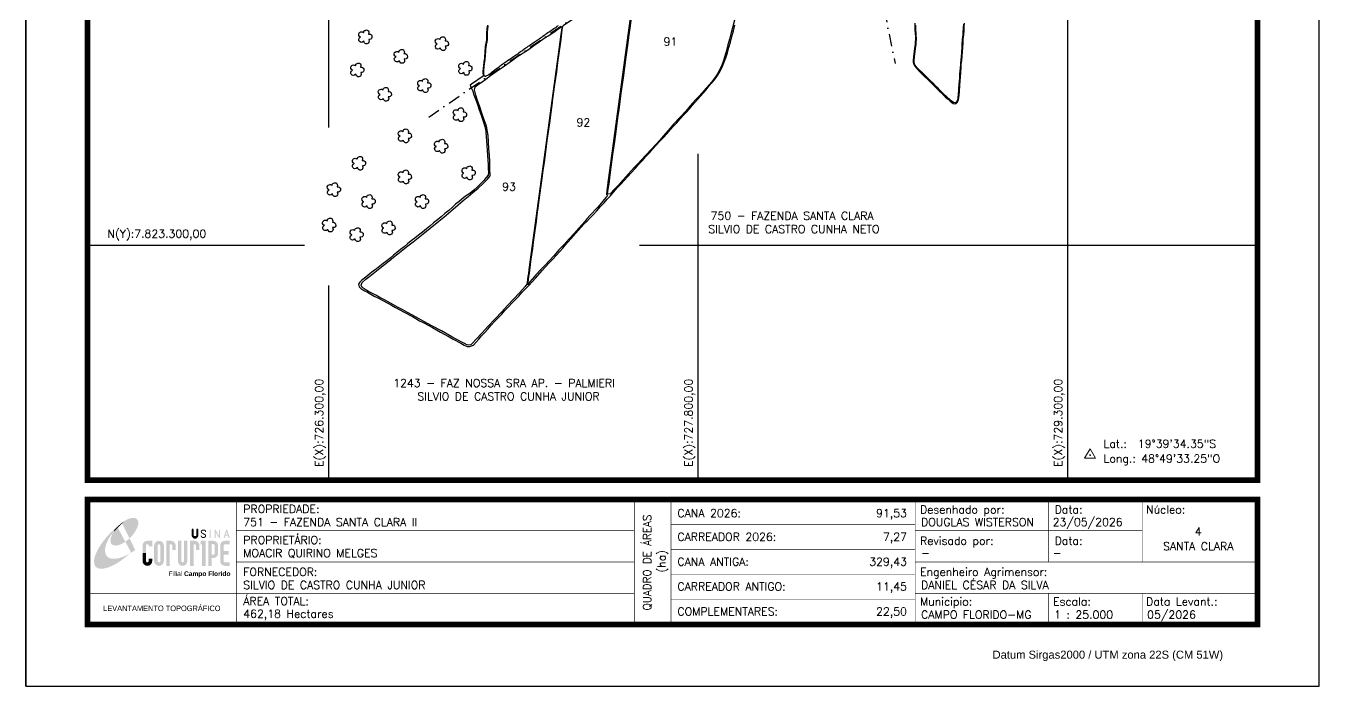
# Model space of a CAD drawing. Extents: x 725070 to 730320, y 7821509 to 7828934.
# Drawn here: x 725070 to 730320, y 7821509 to 7824190 of the extents above; entities that cross this region are included whole.
import ezdxf
from ezdxf.enums import TextEntityAlignment as Align

# ---------------------------------------------------------------- set-up
doc = ezdxf.new("R2010")
doc.units = 0
doc.header["$MEASUREMENT"] = 0
for name, pattern in [('CONTINUO', [0]), ('DASHDOT', [1, 0.5, -0.25, 0, -0.25]), ('LIN0', [0])]:
    doc.linetypes.add(name, pattern=pattern)
for name, color, linetype in [('0114000751', 1, 'Continuous'), ('_SIMBOLO ARVORE', 94, 'Continuous'), ('CONFRONTANTES', 7, 'Continuous'), ('MALHA', 8, 'Continuous'), ('MARGEM', 5, 'Continuous'), ('REDE_DE_LUZ', 6, 'DASHDOT'), ('TEXTO', 7, 'Continuous')]:
    doc.layers.add(name, color=color, linetype=linetype)
for name, color, linetype, lineweight in [('0114000751089', 5, 'Continuous', 25), ('0114000751091', 5, 'Continuous', 25), ('0114000751092', 5, 'Continuous', 25), ('0114000751093', 5, 'Continuous', 25), ('0114000751099', 5, 'Continuous', 25)]:
    doc.layers.add(name, color=color, linetype=linetype, lineweight=lineweight)
doc.styles.add('ARIAL', font='arial.ttf')
doc.styles.add('marcelo', font='arial.ttf')
doc.styles.add('Simplex', font='simplex.shx')

# ---------------------------------------------------------------- blocks, each defined once
blk = doc.blocks.new('ARVORE')
at = {"layer": '_SIMBOLO ARVORE', "linetype": 'CONTINUO'}
blk.add_polyline3d([(726752.4, 7825799.6, 0), (726747.6, 7825795.5, 0), (726741.5, 7825794.8, 0), (726737.1, 7825796.5, 0), (726734, 7825799.6, 0), (726732.7, 7825803.1, 0), (726732.3, 7825808.2, 0), (726734, 7825811.5, 0), (726735.8, 7825813.9, 0), (726739.3, 7825816.3, 0), (726737.1, 7825817, 0), (726734.9, 7825818.8, 0), (726732.2, 7825823, 0), (726731.8, 7825827.9, 0), (726733.7, 7825833, 0), (726735.6, 7825834.8, 0), (726739.2, 7825837, 0), (726743, 7825837.5, 0), (726746.1, 7825837.1, 0), (726748.5, 7825836, 0), (726751.1, 7825833.6, 0), (726751.9, 7825838.1, 0), (726752.5, 7825839.9, 0), (726754.5, 7825842.4, 0), (726757.4, 7825843.4, 0), (726760.3, 7825844.7, 0), (726763.5, 7825845, 0), (726766.5, 7825844.6, 0), (726769, 7825843.3, 0), (726770.8, 7825841.3, 0), (726772.4, 7825838.1, 0), (726773, 7825834.6, 0), (726771.6, 7825828.3, 0), (726776, 7825828.4, 0), (726779.6, 7825827.5, 0), (726783, 7825824.8, 0), (726784.9, 7825822.6, 0), (726785.4, 7825814, 0), (726783.3, 7825810.2, 0), (726780.5, 7825807.6, 0), (726776.1, 7825806.4, 0), (726772.2, 7825806.7, 0), (726774.3, 7825798.7, 0), (726773.3, 7825795.2, 0), (726771, 7825792, 0), (726768.4, 7825789.9, 0), (726764.8, 7825789, 0), (726761.2, 7825789.2, 0), (726758.5, 7825790, 0), (726755.4, 7825793.1, 0), (726753.2, 7825795.8, 0), (726752.6, 7825800, 0)], dxfattribs=at)
blk = doc.blocks.new('A$C78F83FB3')
at = {"layer": 'MARGEM'}
h = blk.add_hatch(color=20, dxfattribs=at)
edge = h.paths.add_edge_path()
edge.add_ellipse((19.49, 23.77), major_axis=(-6.68, -6.67), ratio=0.469426, start_angle=292.73277, end_angle=601.25787)
edge.add_ellipse((22.83, 22.05), major_axis=(12.64, 11.29), ratio=0.457614, start_angle=79.90686, end_angle=107.91393)
edge = h.paths.add_edge_path()
edge.add_ellipse((18.28, 18.7), major_axis=(13.95, 13.59), ratio=0.386848, start_angle=63.96117, end_angle=264.59932)
edge.add_ellipse((22.83, 22.05), major_axis=(12.64, 11.29), ratio=0.457614, start_angle=107.91393, end_angle=245.11815, ccw=False)
edge.add_ellipse((19.49, 23.77), major_axis=(-6.68, -6.67), ratio=0.469426, start_angle=241.25787, end_angle=292.73277, ccw=False)
for color, points in [(20, [(15.46, 26.12), (14.17, 24.81), (14.06, 24.24), (14.39, 23.97), (14.67, 24.54), (19.47, 29.32), (18.48, 28.66), (17.31, 27.78)]), (7, [(58.42, 24.9), (57.9, 24.9), (57.9, 21.73, -0.414214), (57.15, 20.98), (56.84, 20.98, -0.414214), (56.09, 21.73), (56.09, 24.9), (55.57, 24.9), (55.57, 21.73, 0.414214), (56.84, 20.46), (57.15, 20.46, 0.414214), (58.42, 21.73)]), (7, [(61.7, 24.9), (61.23, 24.9, 0.396318), (60.04, 23.78), (60.04, 23.72, 0.151912), (60.39, 22.97), (60.46, 22.92), (62.18, 22), (62.85, 21.83, 0.12407), (62.51, 22.42), (60.75, 23.36, -0.13192), (60.56, 23.77, -0.385578), (61.23, 24.37), (61.7, 24.37, -0.414214), (62.37, 23.7), (62.89, 23.7, 0.414214)]), (7, [(62.37, 23.7), (62.89, 23.7, 0.414214), (61.7, 24.9), (61.23, 24.9, 0.396318), (60.04, 23.78), (60.04, 23.72, 0.151912), (60.39, 22.97), (60.46, 22.92), (62.18, 22), (62.18, 22, -0.131921), (62.37, 21.59, -0.385578), (61.7, 20.98), (61.23, 20.98, -0.414214), (60.56, 21.65), (60.04, 21.65, 0.414214), (61.23, 20.46), (61.7, 20.46, 0.402546), (62.89, 21.61, 0.165292), (62.51, 22.42), (60.75, 23.36, -0.13192), (60.56, 23.77, -0.385578), (61.23, 24.37), (61.7, 24.37, -0.414214)]), (7, [(30.97, 12.46), (29.13, 12.46), (29.13, 8.21, 1), (34.29, 8.21), (34.29, 9.41), (32.45, 9.41), (32.45, 8.21, -1), (30.97, 8.21)])]:
    blk.add_hatch(color=color, dxfattribs=at).paths.add_polyline_path(points)
h = blk.add_hatch(color=7, dxfattribs=at)
h.paths.add_polyline_path([(65.24, 24.9), (64.72, 24.9), (64.72, 20.46), (65.24, 20.46)])
h.paths.add_polyline_path([(67.38, 20.46), (67.9, 20.46), (67.9, 23.74), (69.74, 20.46), (70.23, 20.46), (70.23, 24.9), (69.71, 24.9), (69.71, 21.58), (67.85, 24.9), (67.38, 24.9)])
h.paths.add_polyline_path([(72.17, 20.46), (72.72, 20.46), (73.14, 21.73), (74.49, 21.73), (74.9, 20.46), (75.45, 20.46), (74, 24.9), (73.62, 24.9)])
h.paths.add_polyline_path([(73.81, 23.8), (74.32, 22.25), (73.31, 22.25)], flags=16)
h = blk.add_hatch(color=7, dxfattribs=at)
h.paths.add_polyline_path([(31.71, 18.93, 0.414214), (29.13, 16.35), (29.13, 12.46), (30.97, 12.46), (30.97, 16.35, -0.414214), (31.71, 17.09), (32.45, 17.09), (32.45, 16.02), (34.29, 16.02), (34.29, 18.93)])
h.paths.add_polyline_path([(44.15, 17.09, -0.414214), (44.89, 16.35), (44.89, 14.1), (46.72, 14.1), (46.72, 16.17, 0.433937), (44.15, 18.93), (41.77, 18.93), (41.77, 12.46), (43.61, 12.46), (43.61, 17.09)])
h.paths.add_polyline_path([(43.61, 12.46), (41.77, 12.46), (41.77, 5.62), (43.61, 5.62)])
h.paths.add_polyline_path([(47.92, 12.46), (49.75, 12.46), (49.75, 18.93), (47.92, 18.93)])
h.paths.add_polyline_path([(52.91, 18.93), (51.08, 18.93), (51.08, 12.46), (52.91, 12.46)])
h.paths.add_polyline_path([(51.08, 8.12, -1), (49.75, 8.12), (49.75, 12.46), (47.92, 12.46), (47.92, 8.12, 1), (52.91, 8.12), (52.91, 12.46), (51.08, 12.46)])
h.paths.add_polyline_path([(54.41, 12.46), (56.25, 12.46), (56.25, 17.09), (56.79, 17.09, -0.414214), (57.53, 16.35), (57.53, 14.1), (59.36, 14.1), (59.36, 16.17, 0.433937), (56.79, 18.93), (54.41, 18.93)])
h.paths.add_polyline_path([(56.25, 12.46), (54.41, 12.46), (54.41, 5.62), (56.25, 5.62)])
h.paths.add_polyline_path([(60.73, 12.46), (62.58, 12.46), (62.58, 18.93), (60.02, 18.93), (60.02, 17.08), (60.73, 17.08)])
h.paths.add_polyline_path([(62.58, 12.46), (60.73, 12.46), (60.73, 5.62), (62.58, 5.62)])
h.paths.add_polyline_path([(64.06, 12.46), (65.82, 12.46), (65.82, 17.17), (66.66, 17.17, -0.450417), (67.48, 16.25), (67.48, 12.46), (69.24, 12.46, 0.002307), (69.24, 12.48, 0.005282), (69.23, 12.54, -0.000938), (69.23, 12.53), (69.23, 16.17, 0.433937), (66.66, 18.93), (64.06, 18.93)])
h.paths.add_polyline_path([(64.06, 5.62), (65.82, 5.62), (65.82, 9.77), (66.66, 9.77, 0.426056), (69.24, 12.46), (67.48, 12.46), (67.48, 12.45, -0.450417), (66.66, 11.53), (65.82, 11.53), (65.82, 12.46), (64.06, 12.46)])
h.paths.add_polyline_path([(70.37, 12.46), (74.87, 12.46), (74.87, 13.44), (72.21, 13.44), (72.21, 16.35, -0.414214), (72.95, 17.09), (75.38, 17.09), (75.38, 18.93), (72.95, 18.93, 0.414214), (70.37, 16.35)])
h.paths.add_polyline_path([(72.21, 11.62), (74.87, 11.62), (74.87, 12.46), (70.37, 12.46), (70.37, 8.21, 0.414214), (72.95, 5.62), (75.38, 5.62), (75.38, 7.47), (72.95, 7.47, -0.414214), (72.21, 8.21)])
h = blk.add_hatch(color=7, dxfattribs=at)
h.paths.add_polyline_path([(35.29, 16.35), (35.29, 8.21, 1), (40.46, 8.21, 0.016978), (40.45, 8.38), (40.45, 16.17, 0.433937), (37.88, 18.93), (37.87, 18.93, 0.41391)])
h.paths.add_polyline_path([(38.62, 16.35), (38.62, 8.21, -1), (37.13, 8.21), (37.13, 16.35, -1)], flags=16)
at = {"layer": 'MARGEM', "color": 7}
blk.add_lwpolyline([(58.42, 24.9), (57.9, 24.9), (57.9, 21.73, -0.414214), (57.15, 20.98), (56.84, 20.98, -0.414214), (56.09, 21.73), (56.09, 24.9), (55.57, 24.9), (55.57, 21.73, 0.414214), (56.84, 20.46), (57.15, 20.46, 0.414214), (58.42, 21.73), (58.42, 24.9)], format="xyb", close=True, dxfattribs=at)
at = {"layer": 'MARGEM', "color": 252, "insert": (43.05, 2.72), "char_height": 2.5, "width": 33.0271, "attachment_point": 1, "style": 'ARIAL'}
blk.add_mtext('Filial {\\fArial|b1|i0|c0|p34;Campo Florido}', dxfattribs=at)

msp = doc.modelspace()

# ---------------------------------------------------------------- linework, layer by layer
at = {"layer": '0114000751', "flags": 128}
for points in [[(726943.9, 7824192.8), (726942.9, 7824186), (726942, 7824179.2), (726941.4, 7824172.3), (726940.9, 7824165.1), (726940.6, 7824157.8), (726940.7, 7824150.5), (726940.9, 7824143.6), (726940.7, 7824137.3), (726940.2, 7824131.6), (726939.3, 7824126.1), (726938.1, 7824120.2), (726936.6, 7824113.7), (726935.5, 7824106.7), (726934.6, 7824099.3), (726934, 7824091.8), (726933.5, 7824084.3), (726933, 7824077), (726932.5, 7824070.2), (726932, 7824064.1), (726931.5, 7824058), (726930.8, 7824051.6), (726930, 7824045.1), (726929.2, 7824038.7), (726928.3, 7824032.6), (726927.5, 7824026.5), (726926.8, 7824020.4), (726926.3, 7824014.3), (726925.9, 7824008.4), (726925.7, 7824003.1), (726925.6, 7823998), (726926.1, 7823993.3), (726926.7, 7823989.3), (726926.8, 7823985.8), (726879.4, 7823952.5), (726873.5, 7823948.6), (726879.7, 7823935.3), (726884.8, 7823924.9), (726889.1, 7823910.5), (726894.1, 7823896.3), (726899.1, 7823882.4), (726904.5, 7823866.5), (726910.7, 7823849.2), (726916.9, 7823831.5), (726922.8, 7823814.5), (726928.3, 7823798.7), (726932.6, 7823784.8), (726935.9, 7823772.2), (726937.9, 7823757.7), (726939.4, 7823740.9), (726940.1, 7823722.8), (726941, 7823704.4), (726942.4, 7823684.9), (726943.9, 7823664.6), (726945, 7823644.9), (726946.4, 7823626.7), (726947.1, 7823610.3), (726948.1, 7823595.3), (726946.6, 7823584), (726938.6, 7823574), (726929.7, 7823562.1), (726917.8, 7823549.4), (726903.7, 7823536.4), (726888.4, 7823522.8), (726872.8, 7823509.7), (726854.9, 7823498.3), (726840.5, 7823485.9), (726828.7, 7823476.5), (726815, 7823466.2), (726801.2, 7823453), (726787.2, 7823440), (726771.6, 7823427.6), (726756.1, 7823414.4), (726740.8, 7823401.8), (726725.7, 7823389.7), (726710.5, 7823377.1), (726696, 7823365.2), (726680.8, 7823352.6), (726664.7, 7823339.9), (726649.2, 7823327.7), (726634.8, 7823316.6), (726620.2, 7823304.7), (726605.4, 7823292.6), (726591, 7823281.2), (726576.7, 7823269.5), (726562.8, 7823258.6), (726548.9, 7823247.3), (726535.1, 7823236.4), (726521, 7823225.6), (726507.1, 7823214.4), (726493.9, 7823204), (726480.7, 7823193.7), (726468.1, 7823184), (726456.5, 7823174.6), (726445.1, 7823165.2), (726434.6, 7823157.3), (726426, 7823149.7), (726421.1, 7823140.9), (726423.5, 7823129.7), (726433.3, 7823121.4), (726445.4, 7823114.5), (726457.3, 7823108.1), (726470.1, 7823100.8), (726484.8, 7823093), (726501.3, 7823084.5), (726518.8, 7823075), (726537, 7823065.1), (726555, 7823055.6), (726571.4, 7823047), (726588.5, 7823037.4), (726606, 7823027.6), (726639.3, 7823009.4), (726653.7, 7823001.3), (726668.8, 7822992.5), (726685.7, 7822983.6), (726702.8, 7822974.4), (726720.4, 7822964.6), (726737.2, 7822955.3), (726753.4, 7822946.4), (726770.8, 7822937), (726788.3, 7822927.4), (726804.9, 7822918.1), (726835.8, 7822901.2), (726850.2, 7822893.6), (726861.8, 7822888.2), (726872.8, 7822887.5), (726887.2, 7822894), (726898.6, 7822905.4), (726909.7, 7822917.9), (726920.6, 7822930.7), (726932, 7822943.9), (726945.2, 7822958.7), (726959.6, 7822974.8), (726974.5, 7822990.5), (726989.3, 7823005.8), (727002.3, 7823019.6), (727015.3, 7823033.8), (727029.6, 7823048.8), (727044.5, 7823064.8), (727058.1, 7823078.9), (727071.1, 7823092.8), (727085.2, 7823108.2), (727100, 7823123.7), (727112.8, 7823137.1), (727125.1, 7823150.5), (727138.5, 7823164.9), (727166.5, 7823196), (727180.4, 7823211.3), (727195.1, 7823227.2), (727209, 7823242.5), (727223.1, 7823258.1), (727237.5, 7823273.7), (727250.3, 7823287.9), (727260.9, 7823300.3), (727336, 7823384.9), (727346.9, 7823395.7), (727359.1, 7823408.7), (727373, 7823423.1), (727388, 7823439.5), (727402.8, 7823456), (727417.5, 7823471.8), (727430.4, 7823485.9), (727443.2, 7823500.4), (727456.8, 7823515.8), (727471.1, 7823531.9), (727485.1, 7823546.7), (727499.4, 7823562.1), (727514.3, 7823578.3), (727528.8, 7823594.4), (727543.7, 7823611.4), (727558.7, 7823627.9), (727573, 7823643.3), (727587.5, 7823658.8), (727602.3, 7823674.9), (727616, 7823690.5), (727629.6, 7823705.7), (727644, 7823721.4), (727659.2, 7823737.2), (727673.6, 7823752.9), (727687.2, 7823768.4), (727699.4, 7823782.1), (727712.3, 7823796.6), (727726, 7823811.9), (727739.4, 7823826.6), (727751.5, 7823839.6), (727763.9, 7823853.1), (727775.3, 7823866.4), (727785.9, 7823878.1), (727797, 7823890.4), (727809, 7823904.1), (727821, 7823917.6), (727831.6, 7823929.7), (727838.7, 7823939.4), (727844.9, 7823947.2), (727850.1, 7823952.7), (727857, 7823960.3), (727865.3, 7823970.6), (727874.7, 7823983.7), (727885.2, 7823999.7), (727895.4, 7824018.9), (727904.3, 7824039.7), (727911.5, 7824060.5), (727918.1, 7824081), (727924.1, 7824102.1), (727930.1, 7824124), (727936.4, 7824146.6), (727942.6, 7824170), (727948.1, 7824192.6)], [(728678.6, 7824201.2), (728678.6, 7824188.1), (728679.2, 7824172.2), (728680.1, 7824159.3), (728681.2, 7824146.2), (728682, 7824136.6), (728681, 7824121.7), (728680.2, 7824113.6), (728679.3, 7824107), (728678.2, 7824098.9), (728676.4, 7824087), (728675, 7824076.6), (728673.7, 7824066.1), (728672.2, 7824049.2), (728672.7, 7824042.4), (728676, 7824030.1), (728684.2, 7824019.4), (728699.5, 7824003), (728710.4, 7823992.2), (728720.3, 7823982.5), (728731.4, 7823971.9), (728741.2, 7823962.7), (728750.6, 7823953.6), (728759.3, 7823945.1), (728778, 7823926.3), (728787, 7823917.4), (728795.6, 7823908.9), (728804, 7823900.8), (728814.1, 7823891.6), (728822.5, 7823884.2), (728834.2, 7823874.6), (728842.5, 7823873.5), (728846.8, 7823874.7), (728852.8, 7823880), (728856.9, 7823891.5), (728858.2, 7823898), (728860.1, 7823921.8), (728861.8, 7823949.6), (728863.1, 7823965.7), (728864.4, 7823982.6), (728865.6, 7824000.7), (728866.7, 7824018.9), (728867.8, 7824034.9), (728869.6, 7824049.8), (728871.2, 7824066.4), (728872.4, 7824084.2), (728873.6, 7824102.5), (728874.7, 7824120.1), (728875.8, 7824136.3), (728877.4, 7824154), (728878.8, 7824171.6), (728879.7, 7824187.6), (728880.4, 7824200.9)]]:
    msp.add_lwpolyline(points, dxfattribs=at)
at = {"layer": '0114000751089', "linetype": 'CONTINUO', "elevation": 735.8}
msp.add_lwpolyline([(728876.1, 7824196.7), (728875.4, 7824181.4), (728874.2, 7824163.2), (728873.4, 7824153.9), (728871.6, 7824134.5), (728870.4, 7824114.2), (728869.7, 7824103.9), (728868.3, 7824082.8), (728867, 7824063.3), (728866.1, 7824053.9), (728863.9, 7824035.9), (728862.6, 7824016.7), (728862, 7824007.8), (728861, 7823991.8), (728860.5, 7823983.8), (728859.9, 7823975.8), (728859.3, 7823967.8), (728857.9, 7823951.5), (728856.9, 7823935.6), (728856.4, 7823927.7), (728855.5, 7823912.3), (728854.2, 7823898.6), (728853, 7823892.6), (728849.4, 7823882.3), (728844.9, 7823878.3), (728842.2, 7823877.5), (728835.8, 7823878.4), (728826.6, 7823886), (728821.2, 7823890.7), (728808.8, 7823901.7), (728794.7, 7823915.4), (728787.4, 7823922.6), (728779.7, 7823930.2), (728772, 7823937.9), (728760.9, 7823949.2), (728754.8, 7823955.2), (728741.4, 7823968), (728727.3, 7823981.3), (728720.4, 7823987.9), (728707, 7824001.2), (728694.2, 7824013.9), (728688.7, 7824020.1), (728679.7, 7824031.9), (728676.7, 7824043.1), (728676.2, 7824049.1), (728677.3, 7824062.2), (728679, 7824076.7), (728680, 7824084.2), (728682.4, 7824099.8), (728684.2, 7824114), (728685, 7824121.4), (728686, 7824136.6), (728684.7, 7824151.7), (728684.1, 7824159.7), (728682.9, 7824176.4), (728682.5, 7824192.8)], dxfattribs=at)
at = {"layer": '0114000751091', "linetype": 'CONTINUO', "flags": 128}
msp.add_lwpolyline([(727937.1, 7824404), (727952.7, 7824399.4), (727964.7, 7824395.4), (727975.5, 7824392.2), (727990.9, 7824385.2), (727990.9, 7824377.6), (727985.9, 7824359.2), (727984.8, 7824353.1), (727979.3, 7824335.2), (727972.6, 7824310.6), (727966.4, 7824287.8), (727959.5, 7824263.5), (727946.7, 7824212.8), (727939.7, 7824186.7), (727933.4, 7824162.3), (727926.3, 7824136.4), (727920.2, 7824113.4), (727914.3, 7824090.2), (727907.9, 7824067.4), (727902.3, 7824048.7), (727895.8, 7824030.3), (727880.7, 7823999.6), (727869.8, 7823983), (727858.6, 7823967.6), (727845.8, 7823952.3), (727831.7, 7823936.4), (727815.7, 7823918.6), (727801.6, 7823903.2), (727790.3, 7823890.5), (727776.8, 7823876), (727767.4, 7823865.1), (727749.1, 7823843.6), (727726.8, 7823819.6), (727699.6, 7823790.3), (727686, 7823774.6), (727657.6, 7823741.4), (727645.5, 7823727.7), (727626.3, 7823706.5), (727613.1, 7823692.6), (727585, 7823662.1), (727569.5, 7823645.4), (727554.1, 7823629.6), (727549, 7823624), (727541.5, 7823616.6), (727528, 7823600.9), (727515.8, 7823588.1), (727506.5, 7823577.3), (727495.7, 7823565), (727484.6, 7823553), (727476.9, 7823544.9), (727455.1, 7823521.3), (727441.9, 7823506.3), (727432, 7823508.5), (727434.8, 7823527.2), (727437.7, 7823548.8), (727441, 7823572.7), (727443.9, 7823594.1), (727446.8, 7823616.5), (727453.5, 7823667), (727460.9, 7823719.9), (727464.9, 7823749.8), (727473.8, 7823816.2), (727478.5, 7823849.4), (727487.5, 7823916), (727495.9, 7823978.7), (727507.4, 7824062.3), (727515.1, 7824121.4), (727519.5, 7824152.8), (727523.2, 7824181), (727531.9, 7824242.3), (727535.7, 7824270.5), (727539.4, 7824297.8), (727548.1, 7824363.2), (727550.3, 7824380.6), (727546.8, 7824390.3), (727551.9, 7824396.4), (727559.5, 7824404.9), (727568.3, 7824411.4), (727571, 7824413.2), (727582.3, 7824421.1), (727597.6, 7824430.5), (727602.4, 7824433.4), (727624.1, 7824441.2), (727629.2, 7824451.7), (727636.4, 7824457.6), (727651.4, 7824468.4), (727663, 7824476.1), (727666.6, 7824478.6), (727672.4, 7824481), (727680.9, 7824477.9), (727705.1, 7824470.8)], close=True, dxfattribs=at)
at = {"layer": '0114000751092', "linetype": 'CONTINUO', "flags": 128}
msp.add_lwpolyline([(727263.6, 7824200.1), (727317.1, 7824236), (727338.8, 7824252.3), (727361.8, 7824268.5), (727384.7, 7824283.6), (727409, 7824299), (727446.4, 7824327.6), (727461.5, 7824337.7), (727478.7, 7824349.6), (727495.6, 7824361.6), (727524.6, 7824373.8), (727545.1, 7824376), (727541.8, 7824353.5), (727538.6, 7824330.3), (727535.8, 7824307.9), (727533.5, 7824291.3), (727436, 7823572.8), (727434.8, 7823565), (727431.4, 7823540.9), (727428.9, 7823521.6), (727426.8, 7823505.6), (727431.3, 7823499.9), (727424.9, 7823492.4), (727400.5, 7823463.6), (727390.8, 7823453), (727386.7, 7823448.5), (727385.2, 7823446.9), (727365.3, 7823424.9), (727361.7, 7823421.2), (727348.1, 7823406.2), (727339, 7823395.4), (727316.9, 7823369.7), (727295.9, 7823346.4), (727275.5, 7823325), (727254.9, 7823302.4), (727234, 7823280), (727214.8, 7823257.9), (727195.7, 7823237.5), (727176.6, 7823216.9), (727157.1, 7823196.1), (727135.2, 7823172.5), (727116, 7823151), (727108, 7823138.8), (727109.1, 7823148.1), (727110.6, 7823160), (727112.3, 7823172.8), (727114.2, 7823185.2), (727117.3, 7823209), (727120.7, 7823233.8), (727124.3, 7823260.4), (727127.7, 7823284.4), (727131.3, 7823311.3), (727135.2, 7823339.6), (727139, 7823367.8), (727142.9, 7823395.9), (727146.6, 7823423.8), (727150.3, 7823451), (727154.4, 7823481.5), (727162.7, 7823541.9), (727166.5, 7823570.7), (727170.7, 7823602), (727175.2, 7823634.6), (727179.6, 7823667.9), (727184.1, 7823700.8), (727188.5, 7823733.7), (727193.4, 7823769.6), (727198.3, 7823805.7), (727202.5, 7823837.8), (727206.6, 7823867.8), (727210, 7823894.2), (727213.9, 7823921.9), (727217.9, 7823951.2), (727221.5, 7823977.4), (727225.1, 7824003.8), (727228.7, 7824029.5), (727231.6, 7824051), (727235.3, 7824079), (727238.9, 7824106.6), (727242.8, 7824134.7), (727246.4, 7824161.4), (727249.4, 7824182.6), (727250.9, 7824190.7), (727260.7, 7824198.1)], close=True, dxfattribs=at)
at = {"layer": '0114000751093', "linetype": 'CONTINUO', "flags": 128}
msp.add_lwpolyline([(727245.2, 7824186.6), (727245.6, 7824181.8), (727244.8, 7824172.4), (727242.5, 7824154.8), (727237, 7824115.4), (727234.1, 7824094.4), (727113.8, 7823210.6), (727112.7, 7823201), (727110.3, 7823185), (727108.6, 7823172.9), (727106.9, 7823160.1), (727105.3, 7823149.2), (727103.9, 7823141.1), (727097.7, 7823131.3), (727073.8, 7823106.1), (727050.1, 7823080.2), (727025.6, 7823054.7), (727001.9, 7823028.6), (726975.2, 7823000.4), (726947.3, 7822970.3), (726921.2, 7822942.8), (726899.9, 7822918.9), (726882.4, 7822899.8), (726876.2, 7822894.2), (726868.8, 7822893.1), (726861.8, 7822895.4), (726855, 7822897.9), (726850.5, 7822899.9), (726834.6, 7822907.9), (726799.8, 7822927.5), (726757.2, 7822951.2), (726718.3, 7822971.6), (726685.3, 7822990), (726654.7, 7823007.4), (726619.3, 7823026.3), (726600.3, 7823036.8), (726581, 7823047), (726562.9, 7823056.9), (726525.7, 7823077.1), (726507, 7823087.1), (726491.1, 7823095.8), (726475.4, 7823104.1), (726461.5, 7823112), (726447.9, 7823119.2), (726443.3, 7823121.9), (726435.4, 7823127.5), (726431.1, 7823137.6), (726435.8, 7823148.1), (726450.3, 7823160.8), (726466.5, 7823173.8), (726506.7, 7823206.1), (726545.4, 7823236.5), (726563.2, 7823250.5), (726580.5, 7823263.8), (726601.1, 7823280.3), (726621.4, 7823297.2), (726642, 7823313.3), (726682.6, 7823345.5), (726746.9, 7823396.7), (726766.4, 7823413), (726805, 7823445.9), (726846.1, 7823480.4), (726865.4, 7823496.7), (726884.8, 7823513.5), (726906.8, 7823531.2), (726927.6, 7823550.9), (726944.7, 7823567), (726954.7, 7823580.5), (726954.4, 7823609.7), (726953.2, 7823637.2), (726952.1, 7823664.3), (726950.2, 7823691.2), (726948.9, 7823719.2), (726947.4, 7823745.2), (726939.9, 7823782.2), (726931, 7823808.3), (726921.7, 7823835.5), (726912.9, 7823861.4), (726904.2, 7823886.3), (726896.5, 7823907.9), (726891.9, 7823930.1), (726892.7, 7823936.9), (726894.2, 7823941.9), (726907.6, 7823953.8), (726922.7, 7823962.4), (726937.4, 7823973.9), (726956, 7823988.2), (726979.8, 7824005.2), (727003.7, 7824020.2), (727045.5, 7824050.6), (727064, 7824064.3), (727110.8, 7824093.6), (727132.1, 7824110), (727153.5, 7824125.5), (727175, 7824139.3), (727196.9, 7824153), (727219.5, 7824168.6), (727230.2, 7824176.3), (727239.5, 7824182.6), (727241.6, 7824184.5)], close=True, dxfattribs=at)
at = {"layer": '0114000751099', "linetype": 'ByBlock', "elevation": 726.2}
msp.add_lwpolyline([(726945.8, 7824189.9), (726945, 7824184.7), (726944.3, 7824179.5), (726943.8, 7824174.2), (726943.4, 7824168.9), (726943.1, 7824163.6), (726943.1, 7824158.2), (726943, 7824152.6), (726943, 7824147.2), (726942.9, 7824141.9), (726942.8, 7824136.8), (726942.5, 7824132.1), (726941.8, 7824127.7), (726941, 7824123.7), (726940.1, 7824119.6), (726939.3, 7824115.2), (726938.4, 7824110.3), (726937.6, 7824105.2), (726936.9, 7824100.3), (726936.4, 7824095.5), (726936.1, 7824090.9), (726936, 7824086.4), (726935.6, 7824081.7), (726935.3, 7824077), (726934.9, 7824072.4), (726934.5, 7824068), (726934.3, 7824063.9), (726934, 7824060.3), (726933.6, 7824056.9), (726933.3, 7824053.5), (726932.9, 7824050), (726932.3, 7824046.3), (726931.8, 7824042), (726931, 7824037.4), (726930.3, 7824032.7), (726929.7, 7824027.9), (726929.2, 7824023.2), (726928.8, 7824018.7), (726928.4, 7824014.7), (726928.1, 7824011.2), (726927.9, 7824008), (726927.9, 7824004.6), (726927.8, 7824001.2), (726927.8, 7823998.4), (726928, 7823996), (726928.4, 7823993.3), (726929.2, 7823990.9), (726930.1, 7823988.9), (726931, 7823987.7), (726931.6, 7823987.1), (726932.5, 7823986.4), (726933.7, 7823985.8), (726935.3, 7823985.8), (726937.1, 7823986.2), (726939.4, 7823987.3), (726942.1, 7823988.6), (726945.1, 7823990.2), (726948.1, 7823991.7), (726951, 7823993.1), (726953.6, 7823994.8), (726956.2, 7823996.6), (726959, 7823998.8), (726962, 7824001.3), (726965.1, 7824004.1), (726968.5, 7824007), (726972.2, 7824010), (726976.1, 7824013), (726980.1, 7824016), (726984.3, 7824019), (726988.6, 7824022.2), (726993, 7824025.5), (726997.5, 7824028.9), (727001.8, 7824032.1), (727005.9, 7824035.2), (727010.1, 7824038.3), (727014.6, 7824041.5), (727019.5, 7824044.9), (727024.7, 7824048.3), (727029.9, 7824051.7), (727035.1, 7824055.1), (727040.1, 7824058.5), (727045, 7824061.8), (727049.4, 7824065), (727053.6, 7824068), (727058.1, 7824071), (727063.1, 7824074.2), (727068.2, 7824077.8), (727073.4, 7824081.5), (727078.5, 7824085.1), (727083.4, 7824088.5), (727087.9, 7824091.7), (727092.2, 7824094.8), (727096.3, 7824097.9), (727100.5, 7824100.7), (727104.9, 7824103.9), (727109.8, 7824107.1), (727114.9, 7824110.5), (727120, 7824113.9), (727124.9, 7824117.2), (727129.5, 7824120.6), (727133.7, 7824123.7), (727137.6, 7824126.5), (727141.4, 7824129), (727145.4, 7824131.8), (727149.7, 7824134.9), (727154.5, 7824137.8), (727159.3, 7824141), (727164.2, 7824144.5), (727169.2, 7824148.1), (727174.2, 7824151.8), (727179.1, 7824155.3), (727184.1, 7824158.7), (727188.9, 7824162.3), (727194, 7824165.7), (727199, 7824169), (727204, 7824172.3), (727208.8, 7824175.6), (727213.7, 7824178.8), (727218.4, 7824182.1), (727223.1, 7824185.2), (727227.6, 7824188.2), (727232, 7824191.2)], dxfattribs=at)
at = {"layer": 'MALHA'}
for points in [[(726300, 7823776.6), (726300, 7825022.9)], [(729300, 7822345), (729300, 7824621.9)], [(727800, 7822345), (727800, 7823670.5)], [(725320.3, 7823300), (726201.7, 7823300)], [(727561, 7823300), (730070.3, 7823300)], [(726300, 7822345), (726300, 7823135.2)]]:
    msp.add_lwpolyline(points, dxfattribs=at)
at = {"layer": 'MARGEM', "color": 174, "linetype": 'LIN0'}
msp.add_line((725070.3, 7821509), (725070.3, 7828934), dxfattribs=at)
at = {"layer": 'MARGEM', "color": 174, "linetype": 'LIN0', "flags": 128}
msp.add_lwpolyline([(730320.3, 7821509), (730320.3, 7828934), (725070.3, 7828934), (725070.3, 7821509)], close=True, dxfattribs=at)
at = {"layer": 'MARGEM', "color": 174, "linetype": 'LIN0', "const_width": 22.7, "flags": 128}
for points in [[(730070.3, 7822345), (730070.3, 7828684), (725320.3, 7828684), (725320.3, 7822345)], [(725320.3, 7822267.3), (730070.3, 7822267.3), (730070.3, 7821759), (725320.3, 7821759)]]:
    msp.add_lwpolyline(points, close=True, dxfattribs=at)
at = {"layer": 'MARGEM', "color": 174, "linetype": 'LIN0', "flags": 128}
for points, const_width in [([(725924.3, 7822267.3), (725924.3, 7821759)], 2.52), ([(725924.3, 7822267.3), (725924.3, 7821763.6)], 2.5), ([(727540.6, 7822267.3), (727540.6, 7821765.2)], 2.52), ([(727688.7, 7822267.3), (727688.7, 7821765.2)], 2.52), ([(728680.4, 7822267.3), (728680.4, 7821765.2)], 2.52), ([(729222.7, 7822013.1), (729222.7, 7822267.3)], 2.52), ([(729602, 7822013.1), (729602, 7822267.3)], 2.52), ([(725924.3, 7822140.2), (727540.6, 7822140.2)], 2.52), ([(727688.7, 7822165.6), (728680.4, 7822165.6)], 2.52), ([(728680.4, 7822140.2), (729602, 7822140.2)], 2.52), ([(727688.7, 7822064), (728680.4, 7822064)], 2.52), ([(725924.3, 7822013.1), (727540.6, 7822013.1)], 2.52), ([(728680.4, 7822013.1), (730070.7, 7822013.1)], 2.52), ([(727688.7, 7821962.3), (728680.4, 7821962.3)], 2.52), ([(725320.3, 7821886.1), (727540.6, 7821886.1)], 2.52), ([(728680.4, 7821886.1), (730070.5, 7821886.1)], 2.52), ([(729222.7, 7821886.1), (729222.7, 7821760.2)], 2.52), ([(729602, 7821886.1), (729602, 7821760.2)], 2.52), ([(727688.7, 7821860.7), (728680.4, 7821860.7)], 2.52)]:
    msp.add_lwpolyline(points, dxfattribs=dict(at, const_width=const_width))
at = {"layer": 'REDE_DE_LUZ', "ltscale": 100}
msp.add_lwpolyline([(728399.3, 7825512.7), (728393.5, 7825403.2), (728382.9, 7825253.6), (728377.4, 7825137.4), (728598.9, 7824037.1)], dxfattribs=at)
at = {"layer": 'REDE_DE_LUZ', "ltscale": 100, "flags": 128}
msp.add_lwpolyline([(726705.6, 7823819.5), (727536.3, 7824391.4), (727918.2, 7824662.4), (728049.9, 7824709.7), (728433.4, 7824859.4)], dxfattribs=at)
at = {"layer": 'TEXTO', "color": 7, "lineweight": 9, "flags": 128}
msp.add_lwpolyline([(729367.8, 7822434), (729413, 7822434), (729390.4, 7822473.1)], close=True, dxfattribs=at)
at = {"layer": 'TEXTO', "color": 7, "lineweight": 9, "const_width": 3.53, "flags": 128}
msp.add_lwpolyline([(729388.7, 7822447, -1), (729392.2, 7822447, -1)], format="xyb", close=True, dxfattribs=at)

# ---------------------------------------------------------------- block references
at = {"layer": '_SIMBOLO ARVORE', "linetype": 'ByBlock'}
for p in [(-310.2, -1671.9), (0.4, -1699.4), (-166.3, -1751.2), (-342.6, -1806.2), (95.8, -1799.7), (-70.8, -1869.3), (-231, -1904.9), (73.5, -1987.9), (-149.8, -2073.6), (-2.5, -2115.7), (-335.8, -2185.2), (-149.8, -2240.2), (109.1, -2224), (-437.7, -2292), (-297, -2340.5), (-80.2, -2340.5), (-457.1, -2435.9), (-216.1, -2447.3), (-345.5, -2474.8)]:
    msp.add_blockref('ARVORE', p, dxfattribs=at)
at = {"layer": 'MARGEM', "linetype": 'ByBlock', "xscale": 7.645013574234519, "yscale": 7.645013574234519, "zscale": 7.645013574234519}
msp.add_blockref('A$C78F83FB3', (725321.2, 7821954.3), dxfattribs=at)

# ---------------------------------------------------------------- texts
at = {"layer": 'CONFRONTANTES', "color": 7, "linetype": 'Continuous', "style": 'Simplex'}
for s, p in [('750 - FAZENDA SANTA CLARA  ', (727849.9, 7823402.6)), ('SILVIO DE CASTRO CUNHA NETO', (727840.6, 7823348.5)), ('1243 - FAZ NOSSA SRA AP. - PALMIERI  ', (726561.6, 7822723.4)), ('SILVIO DE CASTRO CUNHA JUNIOR ', (726659.8, 7822669.2))]:
    msp.add_text(s, height=32.5, dxfattribs=at).set_placement(p)
at = {"layer": 'MALHA', "linetype": 'ByBlock', "style": 'Simplex'}
msp.add_text('N(Y):7.823.300,00', height=32.5, dxfattribs=at).set_placement((725602, 7823346), align=Align.MIDDLE_CENTER)
for s, p in [('E(X):726.300,00', (726260.6, 7822578)), ('E(X):727.800,00', (727760.6, 7822578)), ('E(X):729.300,00', (729260.6, 7822578))]:
    msp.add_text(s, height=32.5, rotation=90, dxfattribs=at).set_placement(p, align=Align.MIDDLE_CENTER)
at = {"layer": 'MARGEM', "color": 7, "linetype": 'Continuous', "lineweight": 9}
for s, style, p in [('PROPRIEDADE:', 'Simplex', (725952.8, 7822244.5)), ('Desenhado por:', 'Simplex', (728700.1, 7822242)), ('Data:', 'Simplex', (729246.6, 7822242)), ('Núcleo:', 'Simplex', (729617.9, 7822242)), ('PROPRIETÁRIO:', 'Simplex', (725952.8, 7822118.5)), ('Revisado por:', 'Simplex', (728700.1, 7822115.4)), ('Data:', 'Simplex', (729246.6, 7822115.4)), ('FORNECEDOR:', 'Simplex', (725952.8, 7821988.9)), ('Engenheiro Agrimensor:', 'Simplex', (728700.1, 7821988.9)), ('ÁREA TOTAL:', 'Simplex', (725952.8, 7821870.5)), ('Municipio:', 'Simplex', (728700.1, 7821868.6)), ('Escala:', 'Simplex', (729240.2, 7821868.6)), ('Data Levant.:', 'Simplex', (729617.9, 7821868.6)), ('Datum Sirgas2000 / UTM zona 22S (CM 51W)', 'marcelo', (728994.5, 7821653.1))]:
    msp.add_text(s, height=32.5, dxfattribs=dict(at, style=style)).set_placement(p, align=Align.TOP_LEFT)
at = {"layer": 'MARGEM', "color": 7, "linetype": 'Continuous', "style": 'Simplex'}
for s, p in [('751 - FAZENDA SANTA CLARA II', (725952.8, 7822191.4)), ('CANA 2026:', (727715.3, 7822227.6)), ('DOUGLAS WISTERSON', (728704.3, 7822191.4)), ('23/05/2026', (729238.5, 7822191.4)), ('CARREADOR 2026:', (727715.3, 7822131.4)), ('MOACIR QUIRINO MELGES', (725952.8, 7822065.5)), ('CANA ANTIGA:', (727715.3, 7822030.6)), ('-', (728704.3, 7822065.5)), ('-', (729238.5, 7822065.5)), ('SILVIO DE CASTRO CUNHA JUNIOR', (725952.8, 7821935.9)), ('CARREADOR ANTIGO:', (727715.3, 7821929.9)), ('DANIEL CÉSAR DA SILVA', (728704.3, 7821935.9)), ('462,18 Hectares', (725952.8, 7821819.3)), ('COMPLEMENTARES:', (727715.3, 7821828.3)), ('05/2026', (729622.2, 7821815.6)), ('CAMPO FLORIDO-MG', (728704.3, 7821815.6)), ('1 : 25.000', (729244.4, 7821815.6))]:
    msp.add_text(s, height=32.5, dxfattribs=at).set_placement(p, align=Align.TOP_LEFT)
at = {"layer": 'MARGEM', "color": 7, "linetype": 'Continuous', "style": 'Simplex', "width": 0.95}
msp.add_text('QUADRO DE ÁREAS', height=32.5, rotation=90, dxfattribs=at).set_placement((727592, 7822010.8), align=Align.MIDDLE_CENTER)
at = {"layer": 'MARGEM', "color": 7, "linetype": 'Continuous', "style": 'Simplex'}
for s, p in [('91,53', (728647.1, 7822227.6)), ('7,27', (728647.1, 7822131.4)), ('329,43', (728647.1, 7822030.6)), ('11,45', (728647.1, 7821929.9)), ('22,50', (728647.1, 7821828.3))]:
    msp.add_text(s, height=32.5, dxfattribs=at).set_placement(p, align=Align.TOP_RIGHT)
for s, p in [('4', (729829.6, 7822136.9)), ('SANTA CLARA', (729829.6, 7822076.9))]:
    msp.add_text(s, height=32.5, dxfattribs=at).set_placement(p, align=Align.MIDDLE_CENTER)
msp.add_text('(ha)', height=32.5, rotation=90, dxfattribs=at).set_placement((727651.3, 7822015.8), align=Align.MIDDLE_CENTER)
at = {"layer": 'MARGEM', "color": 7, "linetype": 'ByBlock'}
msp.add_text('LEVANTAMENTO TOPOGRÁFICO', height=22.5, dxfattribs=at).set_placement((725622.3, 7821824.9), align=Align.MIDDLE_CENTER)
at = {"layer": 'TEXTO', "color": 7, "linetype": 'Continuous', "style": 'Simplex'}
for s, p in [('91', (727659, 7824109.9)), ('92', (727305.8, 7823781.9)), ('93', (727003.9, 7823520.6))]:
    msp.add_text(s, height=32.5, dxfattribs=at).set_placement(p)
at = {"layer": 'TEXTO', "linetype": 'ByBlock', "style": 'Simplex'}
for s, p in [('Lat.:  19°39\'34.35"S', (729445, 7822477, 1641.9)), ('Long.: 48°49\'33.25"O', (729445, 7822416.6, 1641.9))]:
    msp.add_text(s, height=32.5, dxfattribs=at).set_placement(p)

doc.saveas('drawing.dxf')
